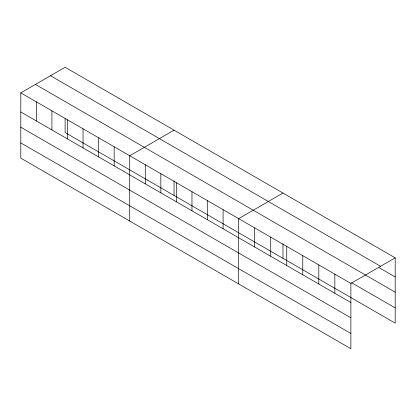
<?xml version="1.0" encoding="UTF-8"?>
<svg xmlns="http://www.w3.org/2000/svg" width="416" height="416" viewBox="0 0 416 416"><rect width="100%" height="100%" fill="white"/><g stroke="black" fill="none" stroke-linecap="round" stroke-linejoin="round"><path stroke-width="0.62" d="M20.8 92.867L350.88 283.436L350.88 348.722L20.8 158.153L20.8 92.867L65.12 67.278L395.2 257.847L395.2 323.133L65.12 132.564L65.12 118.596M174.049 130.166L129.724 155.756L129.724 221.042M282.974 193.055L238.654 218.644L238.654 283.925M350.88 283.436L395.2 257.847M50.497 75.722L380.572 266.292M379.168 267.701L395.2 276.957M35.428 84.422L395.2 292.193M351.525 282.677L395.2 307.892M20.8 111.977L350.88 302.546M20.8 127.213L350.88 317.782M20.8 142.912L350.88 333.481M334.844 274.18L334.844 293.29M318.812 264.924L318.812 284.034M302.78 255.668L302.78 274.778M286.749 246.412L286.749 265.522M282.974 243.734L282.974 258.336M270.717 237.156L270.717 256.266M254.686 227.9L254.686 247.005M223.09 209.659L223.09 228.769M207.532 200.673L207.532 219.783M191.968 191.693L191.968 210.798M176.41 182.707L176.41 201.817M174.049 180.846L174.049 195.452M160.846 173.722L160.846 192.832M145.288 164.741L145.288 183.846M114.166 146.77L114.166 165.88M98.602 137.79L98.602 156.894M83.044 128.804L83.044 147.914M67.48 119.818L67.48 138.928M51.922 110.838L51.922 129.943M36.358 101.852L36.358 120.962"/></g></svg>
